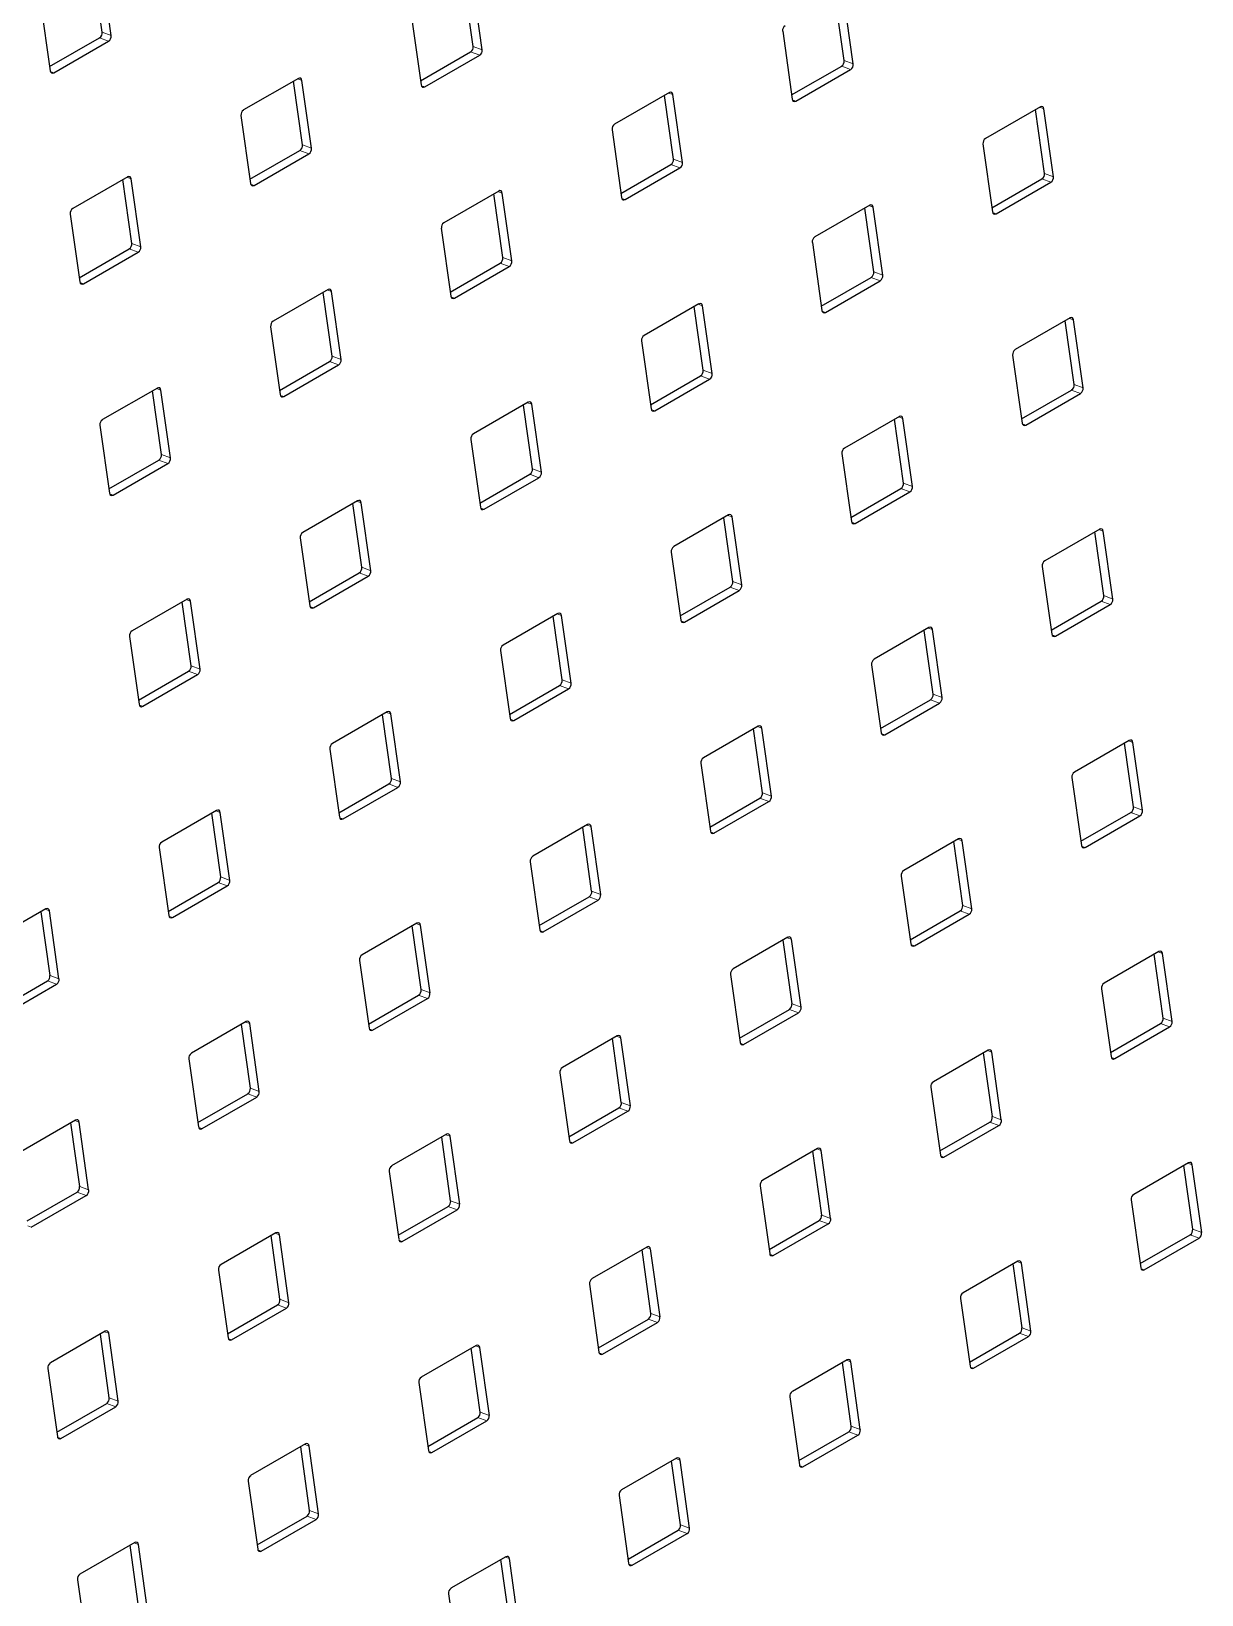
# Model space of a CAD drawing. Header units: millimetres. Extents: x -218071 to -203542, y 15363 to 51382.
# Drawn here: x -216867.89 to -216854.31, y 51079.26 to 51097.4 of the extents above; entities that cross this region are included whole.
import ezdxf

# ---------------------------------------------------------------- set-up
doc = ezdxf.new("R2010")
doc.units = ezdxf.units.MM
doc.header["$LTSCALE"] = 4
doc.layers.add('TPF-EQUIPEMENT', color=7, linetype='Continuous')

msp = doc.modelspace()

# ---------------------------------------------------------------- linework, layer by layer
at = {"layer": 'TPF-EQUIPEMENT', "color": 7, "linetype": 'Continuous', "lineweight": 25}
for p, q in [((-216867.067, 51097.39), (-216867.171, 51098.129)), ((-216866.963, 51097.351), (-216867.073, 51098.138)), ((-216862.764, 51097.225), (-216862.867, 51097.964)), ((-216862.659, 51097.186), (-216862.77, 51097.973)), ((-216858.46, 51097.06), (-216858.564, 51097.799)), ((-216858.356, 51097.021), (-216858.466, 51097.808)), ((-216867.781, 51097.73), (-216867.67, 51096.943)), ((-216863.477, 51097.565), (-216863.366, 51096.778)), ((-216859.173, 51097.4), (-216859.063, 51096.613)), ((-216867.677, 51096.991), (-216867.097, 51097.325)), ((-216867.628, 51096.919), (-216866.992, 51097.286)), ((-216863.373, 51096.826), (-216862.793, 51097.161)), ((-216863.325, 51096.754), (-216862.688, 51097.122)), ((-216864.791, 51096.854), (-216865.428, 51096.487)), ((-216859.07, 51096.661), (-216858.489, 51096.996)), ((-216859.021, 51096.589), (-216858.385, 51096.957)), ((-216864.744, 51096.082), (-216864.847, 51096.822)), ((-216864.639, 51096.043), (-216864.75, 51096.831)), ((-216860.488, 51096.689), (-216861.124, 51096.322)), ((-216860.336, 51095.878), (-216860.446, 51096.666)), ((-216860.44, 51095.917), (-216860.544, 51096.657)), ((-216856.184, 51096.524), (-216856.82, 51096.157)), ((-216856.136, 51095.752), (-216856.24, 51096.492)), ((-216856.032, 51095.713), (-216856.142, 51096.501)), ((-216865.457, 51096.423), (-216865.346, 51095.635)), ((-216861.153, 51096.258), (-216861.043, 51095.47)), ((-216865.353, 51095.683), (-216864.773, 51096.018)), ((-216865.305, 51095.612), (-216864.668, 51095.979)), ((-216856.85, 51096.093), (-216856.739, 51095.305)), ((-216861.049, 51095.518), (-216860.469, 51095.853)), ((-216861.001, 51095.447), (-216860.365, 51095.814)), ((-216866.771, 51095.711), (-216867.407, 51095.344)), ((-216866.724, 51094.939), (-216866.827, 51095.679)), ((-216866.619, 51094.9), (-216866.73, 51095.688)), ((-216856.746, 51095.353), (-216856.166, 51095.688)), ((-216856.698, 51095.282), (-216856.061, 51095.649)), ((-216862.467, 51095.546), (-216863.104, 51095.179)), ((-216862.42, 51094.774), (-216862.524, 51095.514)), ((-216862.315, 51094.735), (-216862.426, 51095.523)), ((-216867.437, 51095.28), (-216867.326, 51094.492)), ((-216858.164, 51095.381), (-216858.8, 51095.014)), ((-216858.116, 51094.61), (-216858.22, 51095.349)), ((-216858.012, 51094.571), (-216858.122, 51095.358)), ((-216863.133, 51095.115), (-216863.023, 51094.327)), ((-216867.333, 51094.54), (-216866.753, 51094.875)), ((-216858.829, 51094.95), (-216858.719, 51094.162)), ((-216867.285, 51094.469), (-216866.648, 51094.836)), ((-216863.029, 51094.375), (-216862.449, 51094.71)), ((-216862.981, 51094.304), (-216862.345, 51094.671)), ((-216858.726, 51094.211), (-216858.146, 51094.545)), ((-216858.677, 51094.139), (-216858.041, 51094.506)), ((-216864.447, 51094.404), (-216865.084, 51094.036)), ((-216864.4, 51093.632), (-216864.504, 51094.371)), ((-216864.295, 51093.593), (-216864.406, 51094.38)), ((-216860.144, 51094.239), (-216860.78, 51093.871)), ((-216860.096, 51093.467), (-216860.2, 51094.206)), ((-216859.992, 51093.428), (-216860.102, 51094.215)), ((-216865.113, 51093.972), (-216865.002, 51093.185)), ((-216855.84, 51094.074), (-216856.477, 51093.707)), ((-216855.793, 51093.302), (-216855.896, 51094.041)), ((-216855.688, 51093.263), (-216855.799, 51094.051)), ((-216860.809, 51093.807), (-216860.699, 51093.02)), ((-216856.506, 51093.642), (-216856.395, 51092.855)), ((-216865.009, 51093.233), (-216864.429, 51093.568)), ((-216864.961, 51093.161), (-216864.325, 51093.529)), ((-216860.706, 51093.068), (-216860.125, 51093.403)), ((-216866.427, 51093.261), (-216867.064, 51092.894)), ((-216866.38, 51092.489), (-216866.483, 51093.229)), ((-216866.275, 51092.45), (-216866.386, 51093.238)), ((-216860.657, 51092.996), (-216860.021, 51093.364)), ((-216856.402, 51092.903), (-216855.822, 51093.238)), ((-216862.124, 51093.096), (-216862.76, 51092.729)), ((-216862.076, 51092.324), (-216862.18, 51093.064)), ((-216861.972, 51092.285), (-216862.082, 51093.073)), ((-216856.354, 51092.831), (-216855.717, 51093.199)), ((-216857.82, 51092.931), (-216858.456, 51092.564)), ((-216857.773, 51092.159), (-216857.876, 51092.899)), ((-216857.668, 51092.12), (-216857.779, 51092.908)), ((-216867.093, 51092.83), (-216866.982, 51092.042)), ((-216862.789, 51092.665), (-216862.679, 51091.877)), ((-216858.486, 51092.5), (-216858.375, 51091.712)), ((-216866.989, 51092.09), (-216866.409, 51092.425)), ((-216866.941, 51092.019), (-216866.304, 51092.386)), ((-216862.686, 51091.925), (-216862.105, 51092.26)), ((-216862.637, 51091.854), (-216862.001, 51092.221)), ((-216864.104, 51091.953), (-216864.74, 51091.586)), ((-216858.382, 51091.76), (-216857.802, 51092.095)), ((-216858.334, 51091.689), (-216857.697, 51092.056)), ((-216864.056, 51091.181), (-216864.16, 51091.921)), ((-216863.952, 51091.142), (-216864.062, 51091.93)), ((-216859.8, 51091.788), (-216860.436, 51091.421)), ((-216859.648, 51090.978), (-216859.758, 51091.765)), ((-216859.752, 51091.017), (-216859.856, 51091.756)), ((-216855.496, 51091.624), (-216856.133, 51091.256)), ((-216855.449, 51090.852), (-216855.553, 51091.591)), ((-216855.344, 51090.813), (-216855.455, 51091.6)), ((-216864.769, 51091.522), (-216864.659, 51090.734)), ((-216860.466, 51091.357), (-216860.355, 51090.569)), ((-216864.665, 51090.782), (-216864.085, 51091.117)), ((-216864.617, 51090.711), (-216863.981, 51091.078)), ((-216856.162, 51091.192), (-216856.051, 51090.405)), ((-216860.362, 51090.618), (-216859.782, 51090.952)), ((-216860.314, 51090.546), (-216859.677, 51090.913)), ((-216866.083, 51090.811), (-216866.72, 51090.443)), ((-216866.036, 51090.039), (-216866.14, 51090.778)), ((-216865.931, 51090), (-216866.042, 51090.787)), ((-216856.058, 51090.453), (-216855.478, 51090.788)), ((-216856.01, 51090.381), (-216855.374, 51090.748)), ((-216861.78, 51090.646), (-216862.416, 51090.279)), ((-216861.732, 51089.874), (-216861.836, 51090.613)), ((-216861.628, 51089.835), (-216861.738, 51090.622)), ((-216866.749, 51090.379), (-216866.639, 51089.592)), ((-216857.476, 51090.481), (-216858.113, 51090.114)), ((-216857.429, 51089.709), (-216857.532, 51090.448)), ((-216857.324, 51089.67), (-216857.435, 51090.458)), ((-216862.445, 51090.214), (-216862.335, 51089.427)), ((-216866.645, 51089.64), (-216866.065, 51089.975)), ((-216858.142, 51090.049), (-216858.031, 51089.262)), ((-216866.597, 51089.568), (-216865.961, 51089.936)), ((-216862.342, 51089.475), (-216861.762, 51089.81)), ((-216862.293, 51089.403), (-216861.657, 51089.771)), ((-216858.038, 51089.31), (-216857.458, 51089.645)), ((-216857.99, 51089.239), (-216857.353, 51089.606)), ((-216863.76, 51089.503), (-216864.396, 51089.136)), ((-216863.712, 51088.731), (-216863.816, 51089.471)), ((-216863.608, 51088.692), (-216863.718, 51089.48)), ((-216859.456, 51089.338), (-216860.093, 51088.971)), ((-216859.409, 51088.566), (-216859.512, 51089.306)), ((-216859.304, 51088.527), (-216859.415, 51089.315)), ((-216864.425, 51089.072), (-216864.315, 51088.284)), ((-216855.153, 51089.173), (-216855.789, 51088.806)), ((-216855.105, 51088.401), (-216855.209, 51089.141)), ((-216855.001, 51088.362), (-216855.111, 51089.15)), ((-216860.122, 51088.907), (-216860.011, 51088.119)), ((-216855.818, 51088.742), (-216855.708, 51087.954)), ((-216864.322, 51088.332), (-216863.741, 51088.667)), ((-216864.273, 51088.261), (-216863.637, 51088.628)), ((-216860.018, 51088.167), (-216859.438, 51088.502)), ((-216865.74, 51088.36), (-216866.376, 51087.993)), ((-216865.692, 51087.589), (-216865.796, 51088.328)), ((-216865.588, 51087.549), (-216865.698, 51088.337)), ((-216859.97, 51088.096), (-216859.333, 51088.463)), ((-216855.714, 51088.002), (-216855.134, 51088.337)), ((-216861.436, 51088.196), (-216862.072, 51087.828)), ((-216861.389, 51087.424), (-216861.492, 51088.163)), ((-216861.284, 51087.385), (-216861.395, 51088.172)), ((-216855.666, 51087.931), (-216855.03, 51088.298)), ((-216857.132, 51088.031), (-216857.769, 51087.663)), ((-216857.085, 51087.259), (-216857.189, 51087.998)), ((-216856.98, 51087.22), (-216857.091, 51088.007)), ((-216866.405, 51087.929), (-216866.295, 51087.141)), ((-216862.102, 51087.764), (-216861.991, 51086.976)), ((-216857.798, 51087.599), (-216857.688, 51086.812)), ((-216866.302, 51087.189), (-216865.721, 51087.524)), ((-216866.253, 51087.118), (-216865.617, 51087.485)), ((-216861.998, 51087.025), (-216861.418, 51087.359)), ((-216861.95, 51086.953), (-216861.313, 51087.32)), ((-216867.72, 51087.218), (-216868.356, 51086.85)), ((-216867.672, 51086.446), (-216867.776, 51087.185)), ((-216867.568, 51086.407), (-216867.678, 51087.194)), ((-216863.416, 51087.053), (-216864.052, 51086.686)), ((-216857.694, 51086.86), (-216857.114, 51087.195)), ((-216857.646, 51086.788), (-216857.01, 51087.156)), ((-216863.368, 51086.281), (-216863.472, 51087.02)), ((-216863.264, 51086.242), (-216863.374, 51087.029)), ((-216859.112, 51086.888), (-216859.749, 51086.521)), ((-216858.96, 51086.077), (-216859.071, 51086.865)), ((-216859.065, 51086.116), (-216859.169, 51086.855)), ((-216854.809, 51086.723), (-216855.445, 51086.356)), ((-216854.761, 51085.951), (-216854.865, 51086.691)), ((-216854.657, 51085.912), (-216854.767, 51086.7)), ((-216864.082, 51086.621), (-216863.971, 51085.834)), ((-216868.281, 51086.047), (-216867.701, 51086.382)), ((-216868.233, 51085.975), (-216867.597, 51086.343)), ((-216859.778, 51086.456), (-216859.667, 51085.669)), ((-216863.978, 51085.882), (-216863.398, 51086.217)), ((-216863.93, 51085.81), (-216863.293, 51086.178)), ((-216855.474, 51086.292), (-216855.364, 51085.504)), ((-216859.674, 51085.717), (-216859.094, 51086.052)), ((-216859.626, 51085.646), (-216858.99, 51086.013)), ((-216865.396, 51085.91), (-216866.032, 51085.543)), ((-216865.348, 51085.138), (-216865.452, 51085.878)), ((-216865.244, 51085.099), (-216865.354, 51085.887)), ((-216855.371, 51085.552), (-216854.79, 51085.887)), ((-216855.322, 51085.481), (-216854.686, 51085.848)), ((-216861.092, 51085.745), (-216861.729, 51085.378)), ((-216861.045, 51084.973), (-216861.148, 51085.713)), ((-216860.94, 51084.934), (-216861.051, 51085.722)), ((-216866.061, 51085.479), (-216865.951, 51084.691)), ((-216856.789, 51085.58), (-216857.425, 51085.213)), ((-216856.741, 51084.808), (-216856.845, 51085.548)), ((-216856.637, 51084.769), (-216856.747, 51085.557)), ((-216861.758, 51085.314), (-216861.647, 51084.526)), ((-216865.958, 51084.739), (-216865.378, 51085.074)), ((-216857.454, 51085.149), (-216857.344, 51084.361)), ((-216865.909, 51084.668), (-216865.273, 51085.035)), ((-216861.654, 51084.574), (-216861.074, 51084.909)), ((-216861.606, 51084.503), (-216860.969, 51084.87)), ((-216867.376, 51084.767), (-216868.012, 51084.4)), ((-216867.328, 51083.996), (-216867.432, 51084.735)), ((-216867.224, 51083.957), (-216867.334, 51084.744)), ((-216857.351, 51084.409), (-216856.77, 51084.744)), ((-216857.302, 51084.338), (-216856.666, 51084.705)), ((-216863.072, 51084.603), (-216863.709, 51084.235)), ((-216863.025, 51083.831), (-216863.128, 51084.57)), ((-216862.92, 51083.792), (-216863.031, 51084.579)), ((-216858.769, 51084.438), (-216859.405, 51084.07)), ((-216858.721, 51083.666), (-216858.825, 51084.405)), ((-216858.617, 51083.627), (-216858.727, 51084.414)), ((-216863.738, 51084.171), (-216863.627, 51083.384)), ((-216854.465, 51084.273), (-216855.101, 51083.905)), ((-216854.417, 51083.501), (-216854.521, 51084.24)), ((-216854.313, 51083.462), (-216854.423, 51084.249)), ((-216859.434, 51084.006), (-216859.324, 51083.219)), ((-216867.938, 51083.597), (-216867.357, 51083.931)), ((-216867.889, 51083.525), (-216867.253, 51083.892)), ((-216855.131, 51083.841), (-216855.02, 51083.054)), ((-216863.634, 51083.432), (-216863.054, 51083.766)), ((-216863.586, 51083.36), (-216862.949, 51083.727)), ((-216859.33, 51083.267), (-216858.75, 51083.602)), ((-216865.052, 51083.46), (-216865.688, 51083.093)), ((-216865.005, 51082.688), (-216865.108, 51083.427)), ((-216864.9, 51082.649), (-216865.011, 51083.437)), ((-216859.282, 51083.195), (-216858.646, 51083.563)), ((-216855.027, 51083.102), (-216854.447, 51083.437)), ((-216860.748, 51083.295), (-216861.385, 51082.928)), ((-216860.701, 51082.523), (-216860.805, 51083.263)), ((-216860.596, 51082.484), (-216860.707, 51083.272)), ((-216854.979, 51083.03), (-216854.342, 51083.398)), ((-216856.445, 51083.13), (-216857.081, 51082.763)), ((-216856.397, 51082.358), (-216856.501, 51083.098)), ((-216856.293, 51082.319), (-216856.403, 51083.107)), ((-216865.718, 51083.028), (-216865.607, 51082.241)), ((-216861.414, 51082.864), (-216861.304, 51082.076)), ((-216857.11, 51082.699), (-216857, 51081.911)), ((-216865.614, 51082.289), (-216865.034, 51082.624)), ((-216865.566, 51082.217), (-216864.929, 51082.585)), ((-216861.31, 51082.124), (-216860.73, 51082.459)), ((-216861.262, 51082.053), (-216860.626, 51082.42)), ((-216867.032, 51082.317), (-216867.668, 51081.95)), ((-216866.984, 51081.545), (-216867.088, 51082.285)), ((-216866.88, 51081.506), (-216866.99, 51082.294)), ((-216862.728, 51082.152), (-216863.365, 51081.785)), ((-216857.007, 51081.959), (-216856.427, 51082.294)), ((-216856.958, 51081.888), (-216856.322, 51082.255)), ((-216862.681, 51081.38), (-216862.785, 51082.12)), ((-216862.576, 51081.341), (-216862.687, 51082.129)), ((-216858.425, 51081.987), (-216859.061, 51081.62)), ((-216858.273, 51081.176), (-216858.383, 51081.964)), ((-216867.698, 51081.886), (-216867.587, 51081.098)), ((-216858.377, 51081.215), (-216858.481, 51081.955)), ((-216863.394, 51081.721), (-216863.283, 51080.933)), ((-216867.594, 51081.146), (-216867.014, 51081.481)), ((-216867.546, 51081.075), (-216866.909, 51081.442)), ((-216859.09, 51081.556), (-216858.98, 51080.768)), ((-216863.29, 51080.981), (-216862.71, 51081.316)), ((-216863.242, 51080.91), (-216862.606, 51081.277)), ((-216858.987, 51080.816), (-216858.406, 51081.151)), ((-216858.938, 51080.745), (-216858.302, 51081.112)), ((-216864.708, 51081.01), (-216865.345, 51080.642)), ((-216864.661, 51080.238), (-216864.764, 51080.977)), ((-216864.556, 51080.199), (-216864.667, 51080.986)), ((-216860.405, 51080.845), (-216861.041, 51080.477)), ((-216860.357, 51080.073), (-216860.461, 51080.812)), ((-216860.253, 51080.034), (-216860.363, 51080.821)), ((-216865.374, 51080.578), (-216865.263, 51079.791)), ((-216861.07, 51080.413), (-216860.96, 51079.626)), ((-216865.27, 51079.839), (-216864.69, 51080.173)), ((-216865.222, 51079.767), (-216864.585, 51080.134)), ((-216860.966, 51079.674), (-216860.386, 51080.009)), ((-216860.918, 51079.602), (-216860.282, 51079.97)), ((-216866.688, 51079.867), (-216867.325, 51079.5)), ((-216866.641, 51079.095), (-216866.744, 51079.834)), ((-216866.536, 51079.056), (-216866.647, 51079.844)), ((-216862.385, 51079.702), (-216863.021, 51079.335)), ((-216862.337, 51078.93), (-216862.441, 51079.67)), ((-216862.233, 51078.891), (-216862.343, 51079.679)), ((-216867.354, 51079.435), (-216867.243, 51078.648)), ((-216863.05, 51079.271), (-216862.94, 51078.483))]:
    msp.add_line(p, q, dxfattribs=at)
at = {"layer": 'TPF-EQUIPEMENT', "color": 8, "linetype": 'Continuous', "lineweight": 18}
for p, q in [((-216867.067, 51097.39), (-216866.963, 51097.351)), ((-216867.097, 51097.325), (-216866.992, 51097.286)), ((-216862.764, 51097.225), (-216862.659, 51097.186)), ((-216862.793, 51097.161), (-216862.688, 51097.122)), ((-216858.46, 51097.06), (-216858.356, 51097.021)), ((-216867.668, 51096.934), (-216867.628, 51096.919)), ((-216864.799, 51096.849), (-216864.75, 51096.831)), ((-216858.489, 51096.996), (-216858.385, 51096.957)), ((-216863.364, 51096.769), (-216863.325, 51096.754)), ((-216860.496, 51096.684), (-216860.446, 51096.666)), ((-216859.061, 51096.604), (-216859.021, 51096.589)), ((-216856.192, 51096.519), (-216856.142, 51096.501)), ((-216864.773, 51096.018), (-216864.668, 51095.979)), ((-216864.744, 51096.082), (-216864.639, 51096.043)), ((-216860.469, 51095.853), (-216860.365, 51095.814)), ((-216860.44, 51095.917), (-216860.336, 51095.878)), ((-216856.136, 51095.752), (-216856.032, 51095.713)), ((-216866.779, 51095.707), (-216866.73, 51095.688)), ((-216865.344, 51095.626), (-216865.305, 51095.612)), ((-216856.166, 51095.688), (-216856.061, 51095.649)), ((-216862.476, 51095.542), (-216862.426, 51095.523)), ((-216861.041, 51095.461), (-216861.001, 51095.447)), ((-216858.172, 51095.377), (-216858.122, 51095.358)), ((-216856.737, 51095.297), (-216856.698, 51095.282)), ((-216866.753, 51094.875), (-216866.648, 51094.836)), ((-216866.724, 51094.939), (-216866.619, 51094.9)), ((-216862.449, 51094.71), (-216862.345, 51094.671)), ((-216862.42, 51094.774), (-216862.315, 51094.735)), ((-216867.324, 51094.484), (-216867.285, 51094.469)), ((-216858.146, 51094.545), (-216858.041, 51094.506)), ((-216858.116, 51094.61), (-216858.012, 51094.571)), ((-216864.456, 51094.399), (-216864.406, 51094.38)), ((-216863.021, 51094.319), (-216862.981, 51094.304)), ((-216860.152, 51094.234), (-216860.102, 51094.215)), ((-216858.717, 51094.154), (-216858.677, 51094.139)), ((-216855.848, 51094.069), (-216855.799, 51094.051)), ((-216864.4, 51093.632), (-216864.295, 51093.593)), ((-216864.429, 51093.568), (-216864.325, 51093.529)), ((-216860.125, 51093.403), (-216860.021, 51093.364)), ((-216860.096, 51093.467), (-216859.992, 51093.428)), ((-216866.436, 51093.256), (-216866.386, 51093.238)), ((-216855.822, 51093.238), (-216855.717, 51093.199)), ((-216855.793, 51093.302), (-216855.688, 51093.263)), ((-216865, 51093.176), (-216864.961, 51093.161)), ((-216862.132, 51093.091), (-216862.082, 51093.073)), ((-216860.697, 51093.011), (-216860.657, 51092.996)), ((-216857.828, 51092.926), (-216857.779, 51092.908)), ((-216856.393, 51092.846), (-216856.354, 51092.831)), ((-216866.38, 51092.489), (-216866.275, 51092.45)), ((-216866.409, 51092.425), (-216866.304, 51092.386)), ((-216862.076, 51092.324), (-216861.972, 51092.285)), ((-216862.105, 51092.26), (-216862.001, 51092.221)), ((-216857.773, 51092.159), (-216857.668, 51092.12)), ((-216866.98, 51092.033), (-216866.941, 51092.019)), ((-216864.112, 51091.949), (-216864.062, 51091.93)), ((-216857.802, 51092.095), (-216857.697, 51092.056)), ((-216862.677, 51091.868), (-216862.637, 51091.854)), ((-216859.808, 51091.784), (-216859.758, 51091.765)), ((-216858.373, 51091.704), (-216858.334, 51091.689)), ((-216855.505, 51091.619), (-216855.455, 51091.6)), ((-216864.085, 51091.117), (-216863.981, 51091.078)), ((-216864.056, 51091.181), (-216863.952, 51091.142)), ((-216859.782, 51090.952), (-216859.677, 51090.913)), ((-216859.752, 51091.017), (-216859.648, 51090.978)), ((-216866.092, 51090.806), (-216866.042, 51090.787)), ((-216864.657, 51090.726), (-216864.617, 51090.711)), ((-216855.478, 51090.788), (-216855.374, 51090.748)), ((-216855.449, 51090.852), (-216855.344, 51090.813)), ((-216861.788, 51090.641), (-216861.738, 51090.622)), ((-216860.353, 51090.561), (-216860.314, 51090.546)), ((-216857.485, 51090.476), (-216857.435, 51090.458)), ((-216856.049, 51090.396), (-216856.01, 51090.381)), ((-216866.065, 51089.975), (-216865.961, 51089.936)), ((-216866.036, 51090.039), (-216865.931, 51090)), ((-216861.762, 51089.81), (-216861.657, 51089.771)), ((-216861.732, 51089.874), (-216861.628, 51089.835)), ((-216866.637, 51089.583), (-216866.597, 51089.568)), ((-216857.458, 51089.645), (-216857.353, 51089.606)), ((-216857.429, 51089.709), (-216857.324, 51089.67)), ((-216863.768, 51089.498), (-216863.718, 51089.48)), ((-216862.333, 51089.418), (-216862.293, 51089.403)), ((-216859.464, 51089.333), (-216859.415, 51089.315)), ((-216858.029, 51089.253), (-216857.99, 51089.239)), ((-216855.161, 51089.169), (-216855.111, 51089.15)), ((-216863.712, 51088.731), (-216863.608, 51088.692)), ((-216863.741, 51088.667), (-216863.637, 51088.628)), ((-216859.438, 51088.502), (-216859.333, 51088.463)), ((-216859.409, 51088.566), (-216859.304, 51088.527)), ((-216865.748, 51088.356), (-216865.698, 51088.337)), ((-216855.134, 51088.337), (-216855.03, 51088.298)), ((-216855.105, 51088.401), (-216855.001, 51088.362)), ((-216864.313, 51088.275), (-216864.273, 51088.261)), ((-216861.444, 51088.191), (-216861.395, 51088.172)), ((-216860.009, 51088.111), (-216859.97, 51088.096)), ((-216857.141, 51088.026), (-216857.091, 51088.007)), ((-216855.706, 51087.946), (-216855.666, 51087.931)), ((-216865.692, 51087.589), (-216865.588, 51087.549)), ((-216865.721, 51087.524), (-216865.617, 51087.485)), ((-216861.389, 51087.424), (-216861.284, 51087.385)), ((-216861.418, 51087.359), (-216861.313, 51087.32)), ((-216857.085, 51087.259), (-216856.98, 51087.22)), ((-216867.728, 51087.213), (-216867.678, 51087.194)), ((-216866.293, 51087.133), (-216866.253, 51087.118)), ((-216863.424, 51087.048), (-216863.374, 51087.029)), ((-216857.114, 51087.195), (-216857.01, 51087.156)), ((-216861.989, 51086.968), (-216861.95, 51086.953)), ((-216859.121, 51086.883), (-216859.071, 51086.865)), ((-216857.686, 51086.803), (-216857.646, 51086.788)), ((-216854.817, 51086.718), (-216854.767, 51086.7)), ((-216867.701, 51086.382), (-216867.597, 51086.343)), ((-216867.672, 51086.446), (-216867.568, 51086.407)), ((-216863.398, 51086.217), (-216863.293, 51086.178)), ((-216863.368, 51086.281), (-216863.264, 51086.242)), ((-216859.094, 51086.052), (-216858.99, 51086.013)), ((-216859.065, 51086.116), (-216858.96, 51086.077)), ((-216865.404, 51085.905), (-216865.354, 51085.887)), ((-216863.969, 51085.825), (-216863.93, 51085.81)), ((-216854.79, 51085.887), (-216854.686, 51085.848)), ((-216854.761, 51085.951), (-216854.657, 51085.912)), ((-216861.101, 51085.74), (-216861.051, 51085.722)), ((-216859.665, 51085.66), (-216859.626, 51085.646)), ((-216856.797, 51085.576), (-216856.747, 51085.557)), ((-216855.362, 51085.495), (-216855.322, 51085.481)), ((-216865.378, 51085.074), (-216865.273, 51085.035)), ((-216865.348, 51085.138), (-216865.244, 51085.099)), ((-216861.074, 51084.909), (-216860.969, 51084.87)), ((-216861.045, 51084.973), (-216860.94, 51084.934)), ((-216867.384, 51084.763), (-216867.334, 51084.744)), ((-216856.77, 51084.744), (-216856.666, 51084.705)), ((-216856.741, 51084.808), (-216856.637, 51084.769)), ((-216865.949, 51084.682), (-216865.909, 51084.668)), ((-216863.08, 51084.598), (-216863.031, 51084.579)), ((-216861.645, 51084.518), (-216861.606, 51084.503)), ((-216858.777, 51084.433), (-216858.727, 51084.414)), ((-216857.342, 51084.353), (-216857.302, 51084.338)), ((-216854.473, 51084.268), (-216854.423, 51084.249)), ((-216867.328, 51083.996), (-216867.224, 51083.957)), ((-216867.357, 51083.931), (-216867.253, 51083.892)), ((-216863.025, 51083.831), (-216862.92, 51083.792)), ((-216863.054, 51083.766), (-216862.949, 51083.727)), ((-216858.75, 51083.602), (-216858.646, 51083.563)), ((-216858.721, 51083.666), (-216858.617, 51083.627)), ((-216867.929, 51083.54), (-216867.889, 51083.525)), ((-216865.06, 51083.455), (-216865.011, 51083.437)), ((-216854.447, 51083.437), (-216854.342, 51083.398)), ((-216854.417, 51083.501), (-216854.313, 51083.462)), ((-216863.625, 51083.375), (-216863.586, 51083.36)), ((-216860.757, 51083.29), (-216860.707, 51083.272)), ((-216859.322, 51083.21), (-216859.282, 51083.195)), ((-216856.453, 51083.125), (-216856.403, 51083.107)), ((-216855.018, 51083.045), (-216854.979, 51083.03)), ((-216865.034, 51082.624), (-216864.929, 51082.585)), ((-216865.005, 51082.688), (-216864.9, 51082.649)), ((-216860.701, 51082.523), (-216860.596, 51082.484)), ((-216860.73, 51082.459), (-216860.626, 51082.42)), ((-216856.397, 51082.358), (-216856.293, 51082.319)), ((-216867.04, 51082.312), (-216866.99, 51082.294)), ((-216865.605, 51082.232), (-216865.566, 51082.217)), ((-216862.737, 51082.148), (-216862.687, 51082.129)), ((-216856.427, 51082.294), (-216856.322, 51082.255)), ((-216861.302, 51082.067), (-216861.262, 51082.053)), ((-216858.433, 51081.983), (-216858.383, 51081.964)), ((-216856.998, 51081.902), (-216856.958, 51081.888)), ((-216867.014, 51081.481), (-216866.909, 51081.442)), ((-216866.984, 51081.545), (-216866.88, 51081.506)), ((-216862.71, 51081.316), (-216862.606, 51081.277)), ((-216862.681, 51081.38), (-216862.576, 51081.341)), ((-216867.585, 51081.09), (-216867.546, 51081.075)), ((-216858.406, 51081.151), (-216858.302, 51081.112)), ((-216858.377, 51081.215), (-216858.273, 51081.176)), ((-216864.717, 51081.005), (-216864.667, 51080.986)), ((-216863.281, 51080.925), (-216863.242, 51080.91)), ((-216860.413, 51080.84), (-216860.363, 51080.821)), ((-216858.978, 51080.76), (-216858.938, 51080.745)), ((-216864.69, 51080.173), (-216864.585, 51080.134)), ((-216864.661, 51080.238), (-216864.556, 51080.199)), ((-216860.386, 51080.009), (-216860.282, 51079.97)), ((-216860.357, 51080.073), (-216860.253, 51080.034)), ((-216866.696, 51079.862), (-216866.647, 51079.844)), ((-216865.261, 51079.782), (-216865.222, 51079.767)), ((-216862.393, 51079.697), (-216862.343, 51079.679)), ((-216860.958, 51079.617), (-216860.918, 51079.602))]:
    msp.add_line(p, q, dxfattribs=at)
at = {"layer": 'TPF-EQUIPEMENT', "color": 7, "linetype": 'Continuous', "lineweight": 25}
for centre, radius, start, end in [((-216867.134, 51097.381), 0.0672, 303.9011, 7.1338), ((-216859.107, 51097.409), 0.0672, 123.9011, 187.1338), ((-216867.03, 51097.342), 0.0672, 303.9011, 7.1338), ((-216862.83, 51097.216), 0.0672, 303.9011, 7.1338), ((-216862.726, 51097.177), 0.0672, 303.9011, 7.1338), ((-216858.527, 51097.051), 0.0672, 303.9011, 7.1338), ((-216858.422, 51097.012), 0.0672, 303.9011, 7.1338), ((-216867.643, 51096.942), 0.027, 178.9775, 302.2879), ((-216864.777, 51096.831), 0.027, 358.9775, 122.2879), ((-216863.339, 51096.777), 0.027, 178.9775, 302.2879), ((-216860.473, 51096.666), 0.027, 358.9775, 122.2879), ((-216865.39, 51096.431), 0.0672, 123.9011, 187.1338), ((-216859.036, 51096.612), 0.027, 178.9775, 302.2879), ((-216856.17, 51096.501), 0.027, 358.9775, 122.2879), ((-216861.086, 51096.266), 0.0672, 123.9011, 187.1338), ((-216856.783, 51096.101), 0.0672, 123.9011, 187.1338), ((-216864.81, 51096.074), 0.0672, 303.9011, 7.1338), ((-216864.706, 51096.035), 0.0672, 303.9011, 7.1338), ((-216860.507, 51095.909), 0.0672, 303.9011, 7.1338), ((-216860.402, 51095.87), 0.0672, 303.9011, 7.1338), ((-216856.203, 51095.744), 0.0672, 303.9011, 7.1338), ((-216866.757, 51095.688), 0.027, 358.9775, 122.2879), ((-216865.319, 51095.634), 0.027, 178.9775, 302.2879), ((-216856.099, 51095.705), 0.0672, 303.9011, 7.1338), ((-216862.453, 51095.524), 0.027, 358.9775, 122.2879), ((-216861.016, 51095.47), 0.027, 178.9775, 302.2879), ((-216867.37, 51095.288), 0.0672, 123.9011, 187.1338), ((-216858.149, 51095.359), 0.027, 358.9775, 122.2879), ((-216856.712, 51095.305), 0.027, 178.9775, 302.2879), ((-216863.066, 51095.123), 0.0672, 123.9011, 187.1338), ((-216866.79, 51094.931), 0.0672, 303.9011, 7.1338), ((-216866.686, 51094.892), 0.0672, 303.9011, 7.1338), ((-216858.763, 51094.958), 0.0672, 123.9011, 187.1338), ((-216862.487, 51094.766), 0.0672, 303.9011, 7.1338), ((-216862.382, 51094.727), 0.0672, 303.9011, 7.1338), ((-216867.299, 51094.492), 0.027, 178.9775, 302.2879), ((-216858.183, 51094.601), 0.0672, 303.9011, 7.1338), ((-216858.079, 51094.562), 0.0672, 303.9011, 7.1338), ((-216864.433, 51094.381), 0.027, 358.9775, 122.2879), ((-216862.996, 51094.327), 0.027, 178.9775, 302.2879), ((-216860.129, 51094.216), 0.027, 358.9775, 122.2879), ((-216858.692, 51094.162), 0.027, 178.9775, 302.2879), ((-216865.046, 51093.981), 0.0672, 123.9011, 187.1338), ((-216855.826, 51094.051), 0.027, 358.9775, 122.2879), ((-216860.743, 51093.816), 0.0672, 123.9011, 187.1338), ((-216864.467, 51093.623), 0.0672, 303.9011, 7.1338), ((-216864.362, 51093.584), 0.0672, 303.9011, 7.1338), ((-216856.439, 51093.651), 0.0672, 123.9011, 187.1338), ((-216860.163, 51093.459), 0.0672, 303.9011, 7.1338), ((-216860.058, 51093.419), 0.0672, 303.9011, 7.1338), ((-216866.413, 51093.238), 0.027, 358.9775, 122.2879), ((-216855.859, 51093.294), 0.0672, 303.9011, 7.1338), ((-216855.755, 51093.255), 0.0672, 303.9011, 7.1338), ((-216864.975, 51093.184), 0.027, 178.9775, 302.2879), ((-216862.109, 51093.073), 0.027, 358.9775, 122.2879), ((-216867.026, 51092.838), 0.0672, 123.9011, 187.1338), ((-216860.672, 51093.019), 0.027, 178.9775, 302.2879), ((-216857.806, 51092.908), 0.027, 358.9775, 122.2879), ((-216856.368, 51092.854), 0.027, 178.9775, 302.2879), ((-216862.723, 51092.673), 0.0672, 123.9011, 187.1338), ((-216866.446, 51092.481), 0.0672, 303.9011, 7.1338), ((-216858.419, 51092.508), 0.0672, 123.9011, 187.1338), ((-216866.342, 51092.442), 0.0672, 303.9011, 7.1338), ((-216862.143, 51092.316), 0.0672, 303.9011, 7.1338), ((-216862.038, 51092.277), 0.0672, 303.9011, 7.1338), ((-216857.839, 51092.151), 0.0672, 303.9011, 7.1338), ((-216866.955, 51092.041), 0.027, 178.9775, 302.2879), ((-216864.089, 51091.931), 0.027, 358.9775, 122.2879), ((-216857.735, 51092.112), 0.0672, 303.9011, 7.1338), ((-216862.652, 51091.877), 0.027, 178.9775, 302.2879), ((-216859.786, 51091.766), 0.027, 358.9775, 122.2879), ((-216864.702, 51091.53), 0.0672, 123.9011, 187.1338), ((-216858.348, 51091.712), 0.027, 178.9775, 302.2879), ((-216855.482, 51091.601), 0.027, 358.9775, 122.2879), ((-216860.399, 51091.365), 0.0672, 123.9011, 187.1338), ((-216856.095, 51091.2), 0.0672, 123.9011, 187.1338), ((-216864.123, 51091.173), 0.0672, 303.9011, 7.1338), ((-216864.018, 51091.134), 0.0672, 303.9011, 7.1338), ((-216859.819, 51091.008), 0.0672, 303.9011, 7.1338), ((-216859.715, 51090.969), 0.0672, 303.9011, 7.1338), ((-216866.069, 51090.788), 0.027, 358.9775, 122.2879), ((-216864.632, 51090.734), 0.027, 178.9775, 302.2879), ((-216855.516, 51090.843), 0.0672, 303.9011, 7.1338), ((-216855.411, 51090.804), 0.0672, 303.9011, 7.1338), ((-216861.765, 51090.623), 0.027, 358.9775, 122.2879), ((-216860.328, 51090.569), 0.027, 178.9775, 302.2879), ((-216866.682, 51090.388), 0.0672, 123.9011, 187.1338), ((-216857.462, 51090.458), 0.027, 358.9775, 122.2879), ((-216856.024, 51090.404), 0.027, 178.9775, 302.2879), ((-216862.379, 51090.223), 0.0672, 123.9011, 187.1338), ((-216866.103, 51090.03), 0.0672, 303.9011, 7.1338), ((-216865.998, 51089.991), 0.0672, 303.9011, 7.1338), ((-216858.075, 51090.058), 0.0672, 123.9011, 187.1338), ((-216861.799, 51089.866), 0.0672, 303.9011, 7.1338), ((-216861.695, 51089.827), 0.0672, 303.9011, 7.1338), ((-216866.612, 51089.591), 0.027, 178.9775, 302.2879), ((-216857.495, 51089.701), 0.0672, 303.9011, 7.1338), ((-216857.391, 51089.662), 0.0672, 303.9011, 7.1338), ((-216863.745, 51089.48), 0.027, 358.9775, 122.2879), ((-216862.308, 51089.426), 0.027, 178.9775, 302.2879), ((-216859.442, 51089.315), 0.027, 358.9775, 122.2879), ((-216858.004, 51089.261), 0.027, 178.9775, 302.2879), ((-216864.359, 51089.08), 0.0672, 123.9011, 187.1338), ((-216855.138, 51089.15), 0.027, 358.9775, 122.2879), ((-216860.055, 51088.915), 0.0672, 123.9011, 187.1338), ((-216863.779, 51088.723), 0.0672, 303.9011, 7.1338), ((-216863.674, 51088.684), 0.0672, 303.9011, 7.1338), ((-216855.751, 51088.75), 0.0672, 123.9011, 187.1338), ((-216859.475, 51088.558), 0.0672, 303.9011, 7.1338), ((-216859.371, 51088.519), 0.0672, 303.9011, 7.1338), ((-216865.725, 51088.338), 0.027, 358.9775, 122.2879), ((-216855.172, 51088.393), 0.0672, 303.9011, 7.1338), ((-216855.067, 51088.354), 0.0672, 303.9011, 7.1338), ((-216864.288, 51088.284), 0.027, 178.9775, 302.2879), ((-216861.422, 51088.173), 0.027, 358.9775, 122.2879), ((-216866.339, 51087.937), 0.0672, 123.9011, 187.1338), ((-216859.984, 51088.119), 0.027, 178.9775, 302.2879), ((-216857.118, 51088.008), 0.027, 358.9775, 122.2879), ((-216855.681, 51087.954), 0.027, 178.9775, 302.2879), ((-216862.035, 51087.772), 0.0672, 123.9011, 187.1338), ((-216865.759, 51087.58), 0.0672, 303.9011, 7.1338), ((-216857.731, 51087.608), 0.0672, 123.9011, 187.1338), ((-216865.654, 51087.541), 0.0672, 303.9011, 7.1338), ((-216861.455, 51087.415), 0.0672, 303.9011, 7.1338), ((-216861.351, 51087.376), 0.0672, 303.9011, 7.1338), ((-216857.152, 51087.25), 0.0672, 303.9011, 7.1338), ((-216867.705, 51087.195), 0.027, 358.9775, 122.2879), ((-216866.268, 51087.141), 0.027, 178.9775, 302.2879), ((-216863.402, 51087.03), 0.027, 358.9775, 122.2879), ((-216857.047, 51087.211), 0.0672, 303.9011, 7.1338), ((-216861.964, 51086.976), 0.027, 178.9775, 302.2879), ((-216859.098, 51086.865), 0.027, 358.9775, 122.2879), ((-216864.015, 51086.63), 0.0672, 123.9011, 187.1338), ((-216857.661, 51086.811), 0.027, 178.9775, 302.2879), ((-216854.794, 51086.7), 0.027, 358.9775, 122.2879), ((-216859.711, 51086.465), 0.0672, 123.9011, 187.1338), ((-216867.739, 51086.437), 0.0672, 303.9011, 7.1338), ((-216867.634, 51086.398), 0.0672, 303.9011, 7.1338), ((-216855.408, 51086.3), 0.0672, 123.9011, 187.1338), ((-216863.435, 51086.273), 0.0672, 303.9011, 7.1338), ((-216863.331, 51086.234), 0.0672, 303.9011, 7.1338), ((-216859.132, 51086.108), 0.0672, 303.9011, 7.1338), ((-216859.027, 51086.069), 0.0672, 303.9011, 7.1338), ((-216865.381, 51085.887), 0.027, 358.9775, 122.2879), ((-216863.944, 51085.833), 0.027, 178.9775, 302.2879), ((-216854.828, 51085.943), 0.0672, 303.9011, 7.1338), ((-216854.723, 51085.904), 0.0672, 303.9011, 7.1338), ((-216861.078, 51085.722), 0.027, 358.9775, 122.2879), ((-216859.64, 51085.668), 0.027, 178.9775, 302.2879), ((-216865.995, 51085.487), 0.0672, 123.9011, 187.1338), ((-216856.774, 51085.557), 0.027, 358.9775, 122.2879), ((-216855.337, 51085.503), 0.027, 178.9775, 302.2879), ((-216861.691, 51085.322), 0.0672, 123.9011, 187.1338), ((-216865.415, 51085.13), 0.0672, 303.9011, 7.1338), ((-216865.311, 51085.091), 0.0672, 303.9011, 7.1338), ((-216857.388, 51085.157), 0.0672, 123.9011, 187.1338), ((-216861.111, 51084.965), 0.0672, 303.9011, 7.1338), ((-216861.007, 51084.926), 0.0672, 303.9011, 7.1338), ((-216867.361, 51084.745), 0.027, 358.9775, 122.2879), ((-216865.924, 51084.691), 0.027, 178.9775, 302.2879), ((-216856.808, 51084.8), 0.0672, 303.9011, 7.1338), ((-216856.703, 51084.761), 0.0672, 303.9011, 7.1338), ((-216863.058, 51084.58), 0.027, 358.9775, 122.2879), ((-216861.62, 51084.526), 0.027, 178.9775, 302.2879), ((-216858.754, 51084.415), 0.027, 358.9775, 122.2879), ((-216857.317, 51084.361), 0.027, 178.9775, 302.2879), ((-216863.671, 51084.179), 0.0672, 123.9011, 187.1338), ((-216854.45, 51084.25), 0.027, 358.9775, 122.2879), ((-216867.395, 51083.987), 0.0672, 303.9011, 7.1338), ((-216859.367, 51084.015), 0.0672, 123.9011, 187.1338), ((-216867.29, 51083.948), 0.0672, 303.9011, 7.1338), ((-216863.091, 51083.822), 0.0672, 303.9011, 7.1338), ((-216862.987, 51083.783), 0.0672, 303.9011, 7.1338), ((-216855.064, 51083.85), 0.0672, 123.9011, 187.1338), ((-216858.788, 51083.657), 0.0672, 303.9011, 7.1338), ((-216858.683, 51083.618), 0.0672, 303.9011, 7.1338), ((-216865.038, 51083.437), 0.027, 358.9775, 122.2879), ((-216854.484, 51083.492), 0.0672, 303.9011, 7.1338), ((-216854.38, 51083.453), 0.0672, 303.9011, 7.1338), ((-216863.6, 51083.383), 0.027, 178.9775, 302.2879), ((-216860.734, 51083.272), 0.027, 358.9775, 122.2879), ((-216865.651, 51083.037), 0.0672, 123.9011, 187.1338), ((-216859.297, 51083.218), 0.027, 178.9775, 302.2879), ((-216856.43, 51083.107), 0.027, 358.9775, 122.2879), ((-216854.993, 51083.053), 0.027, 178.9775, 302.2879), ((-216861.347, 51082.872), 0.0672, 123.9011, 187.1338), ((-216857.044, 51082.707), 0.0672, 123.9011, 187.1338), ((-216865.071, 51082.68), 0.0672, 303.9011, 7.1338), ((-216864.967, 51082.641), 0.0672, 303.9011, 7.1338), ((-216860.768, 51082.515), 0.0672, 303.9011, 7.1338), ((-216860.663, 51082.476), 0.0672, 303.9011, 7.1338), ((-216856.464, 51082.35), 0.0672, 303.9011, 7.1338), ((-216867.018, 51082.294), 0.027, 358.9775, 122.2879), ((-216865.58, 51082.24), 0.027, 178.9775, 302.2879), ((-216862.714, 51082.129), 0.027, 358.9775, 122.2879), ((-216856.36, 51082.311), 0.0672, 303.9011, 7.1338), ((-216861.277, 51082.075), 0.027, 178.9775, 302.2879), ((-216858.41, 51081.964), 0.027, 358.9775, 122.2879), ((-216867.631, 51081.894), 0.0672, 123.9011, 187.1338), ((-216863.327, 51081.729), 0.0672, 123.9011, 187.1338), ((-216856.973, 51081.911), 0.027, 178.9775, 302.2879), ((-216859.024, 51081.564), 0.0672, 123.9011, 187.1338), ((-216867.051, 51081.537), 0.0672, 303.9011, 7.1338), ((-216866.947, 51081.498), 0.0672, 303.9011, 7.1338), ((-216862.748, 51081.372), 0.0672, 303.9011, 7.1338), ((-216862.643, 51081.333), 0.0672, 303.9011, 7.1338), ((-216867.56, 51081.098), 0.027, 178.9775, 302.2879), ((-216858.444, 51081.207), 0.0672, 303.9011, 7.1338), ((-216858.339, 51081.168), 0.0672, 303.9011, 7.1338), ((-216864.694, 51080.987), 0.027, 358.9775, 122.2879), ((-216863.256, 51080.933), 0.027, 178.9775, 302.2879), ((-216860.39, 51080.822), 0.027, 358.9775, 122.2879), ((-216858.953, 51080.768), 0.027, 178.9775, 302.2879), ((-216865.307, 51080.586), 0.0672, 123.9011, 187.1338), ((-216861.004, 51080.422), 0.0672, 123.9011, 187.1338), ((-216864.727, 51080.229), 0.0672, 303.9011, 7.1338), ((-216864.623, 51080.19), 0.0672, 303.9011, 7.1338), ((-216860.424, 51080.064), 0.0672, 303.9011, 7.1338), ((-216860.319, 51080.025), 0.0672, 303.9011, 7.1338), ((-216866.674, 51079.844), 0.027, 358.9775, 122.2879), ((-216865.236, 51079.79), 0.027, 178.9775, 302.2879), ((-216862.37, 51079.679), 0.027, 358.9775, 122.2879), ((-216860.933, 51079.625), 0.027, 178.9775, 302.2879), ((-216867.287, 51079.444), 0.0672, 123.9011, 187.1338), ((-216862.983, 51079.279), 0.0672, 123.9011, 187.1338)]:
    msp.add_arc(centre, radius, start, end, dxfattribs=at)

doc.saveas('drawing.dxf')
